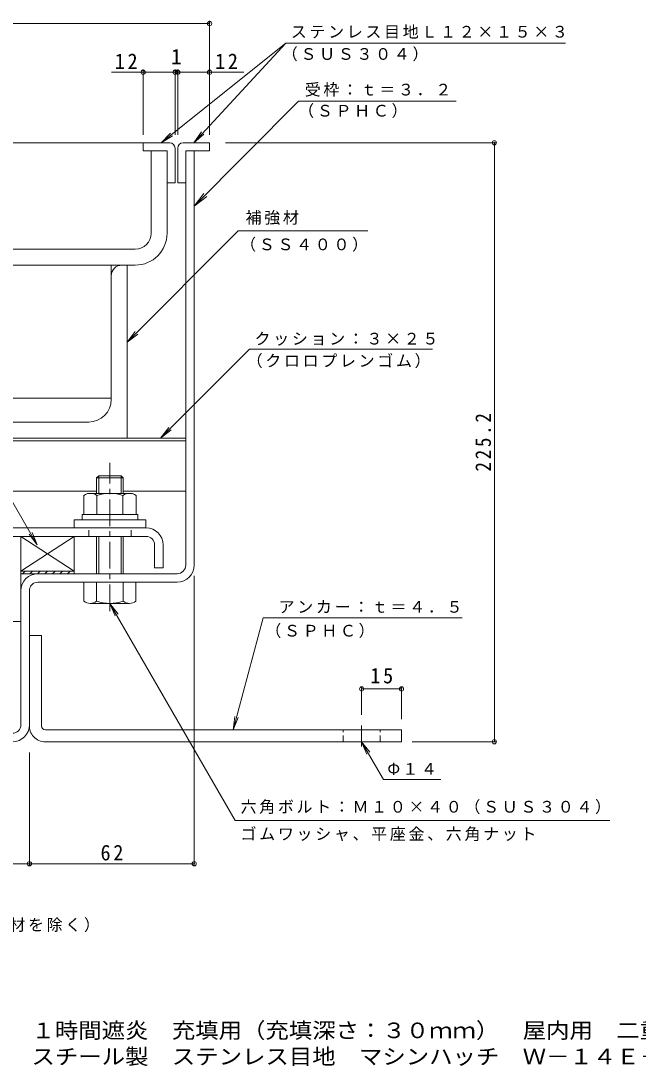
# Model space of a CAD drawing. Units: millimetres at full size. Extents: x -516 to 546, y -392 to 378.
# Drawn here: x -104 to 128.2, y -392.4 to 0.5 of the extents above; entities that cross this region are included whole.
import ezdxf
from ezdxf.enums import TextEntityAlignment as Align

# ---------------------------------------------------------------- set-up
doc = ezdxf.new("R2010")
doc.units = ezdxf.units.MM
doc.header["$LTSCALE"] = 2
doc.header["$PDMODE"] = 32
doc.header["$PDSIZE"] = 1.6
doc.linetypes.add('CHAIN1', pattern=[8, 5, -1, 1, -1])
doc.linetypes.add('DASHED1', pattern=[1.8, 1.2, -0.6])
for name, color, linetype, lineweight in [('D-1', 2, 'Continuous', 9), ('D-2', 3, 'Continuous', 9), ('D-3', 4, 'Continuous', 9), ('D-5', 7, 'Continuous', 9), ('D-6', 6, 'Continuous', 9), ('D-7', 5, 'Continuous', 5), ('D-8', 5, 'Continuous', 5), ('D-9', 134, 'Continuous', 5), ('D-A', 3, 'Continuous', 9), ('D-C', 5, 'Continuous', 5), ('D-D', 4, 'Continuous', 9), ('D-E', 3, 'Continuous', 9), ('D-F', 7, 'Continuous', 9), ('F-5_F-5ﾚｲﾔ', 7, 'Continuous', 9)]:
    doc.layers.add(name, color=color, linetype=linetype, lineweight=lineweight)
doc.styles.add('ＭＳ ゴシック', font='')
doc.styles.get('ＭＳ ゴシック').set_extended_font_data('MS Gothic')

msp = doc.modelspace()

# ---------------------------------------------------------------- linework, layer by layer
at = {"layer": 'D-1'}
for p, q in [((-42.021, -48.292), (-38.821, -48.292)), ((-42.021, -204.093), (-42.021, -48.292)), ((-38.821, -48.292), (-38.821, -204.093)), ((-45.221, -207.293), (-97.62, -207.293)), ((-75.52, -210.493), (-97.62, -210.493)), ((-65.52, -210.493), (-45.221, -210.493)), ((-104.02, -264.093), (-104.02, -213.693)), ((-100.82, -213.693), (-100.82, -264.093))]:
    msp.add_line(p, q, dxfattribs=at)
for centre, radius, start, end in [((-45.221, -204.093), 6.4, 270, 0), ((-45.221, -204.093), 3.2, 270, 0), ((-97.62, -213.693), 6.4, 90, 180), ((-97.62, -213.693), 3.2, 90, 180), ((-107.22, -264.093), 3.2, 270, 0), ((-107.22, -264.093), 6.4, 270, 0)]:
    msp.add_arc(centre, radius, start, end, dxfattribs=at)
at = {"layer": 'D-2'}
for p, q in [((-49.021, -48.292), (-55.021, -48.292)), ((-55.021, -79.292), (-55.021, -48.292)), ((-49.021, -48.292), (-49.021, -79.292)), ((-61.021, -85.292), (-399.172, -85.292)), ((-399.172, -91.292), (-61.021, -91.292))]:
    msp.add_line(p, q, dxfattribs=at)
for radius in [12, 6]:
    msp.add_arc((-61.021, -79.292), radius, 270, 0, dxfattribs=at)
at = {"layer": 'D-3'}
for p, q in [((-399.172, -45.292), (-48.021, -45.292)), ((-58.021, -45.292), (-58.021, -48.292)), ((-43.021, -45.292), (-33.021, -45.292)), ((-33.021, -45.292), (-33.021, -48.292)), ((-58.021, -48.292), (-49.021, -48.292)), ((-49.021, -48.292), (-49.021, -60.292)), ((-46.021, -47.292), (-46.021, -60.292)), ((-33.021, -48.292), (-42.021, -48.292)), ((-42.021, -48.292), (-42.021, -60.292)), ((-49.021, -60.292), (-46.021, -60.292))]:
    msp.add_line(p, q, dxfattribs=at)
msp.add_lwpolyline([(-45.021, -47.292), (-45.021, -60.292), (-42.021, -60.292)], dxfattribs=at)
for centre, start, end in [((-48.021, -47.292), 0, 90), ((-43.021, -47.292), 90, 180)]:
    msp.add_arc(centre, 2, start, end, dxfattribs=at)
at = {"layer": 'D-5'}
for p, q in [((-4.311, -7.812), (-51.239, -45.292)), ((-4.311, -7.812), (-39.015, -45.292)), ((-4.311, -7.812), (100.857, -7.812)), ((0.458, -29.683), (-38.821, -69.098)), ((0.458, -29.683), (59.726, -29.683)), ((-51.238, -45.291), (-47.772, -41.687)), ((-51.238, -45.291), (-46.958, -42.707)), ((-39.015, -45.292), (-36.126, -41.211)), ((-39.015, -45.292), (-35.168, -42.098)), ((-38.821, -69.098), (-35.177, -64.331)), ((-38.821, -69.098), (-34.067, -65.437)), ((26.479, -78.447), (-22.233, -78.447)), ((-64.021, -120.236), (-60.054, -117.192)), ((-18.013, -122.849), (50.894, -122.849)), ((-51.456, -156.292), (-47.489, -153.248)), ((-97.848, -196.447), (-99.761, -191.827)), ((-70.52, -218.493), (-68.607, -223.112)), ((-12.858, -223.892), (61.95, -223.892)), ((-24.139, -265.993), (-22.225, -261.373)), ((24.18, -270.493), (32.402, -284.735)), ((24.18, -270.493), (26.093, -275.112)), ((24.18, -270.493), (27.223, -274.459)), ((32.402, -284.735), (54.013, -284.735)), ((-23.398, -300.112), (117.576, -300.112))]:
    msp.add_line(p, q, dxfattribs=at)
for points in [[(-22.233, -78.447), (-64.021, -120.236), (-60.977, -116.269)], [(-18.013, -122.849), (-51.456, -156.292), (-48.412, -152.325)], [(-136.373, -129.72), (-97.848, -196.447), (-100.892, -192.48)], [(-23.398, -300.112), (-70.52, -218.493), (-67.477, -222.46)], [(-12.858, -223.892), (-24.139, -265.993), (-23.486, -261.035)]]:
    msp.add_lwpolyline(points, dxfattribs=at)
at = {"layer": 'D-6'}
for p, q in [((-42.021, -156.292), (-397.572, -156.292)), ((-42.021, -157.292), (-398.572, -157.292)), ((-193.571, -176.292), (-75.52, -176.292)), ((-65.52, -176.292), (-42.021, -176.292)), ((-84.02, -193.293), (-104.02, -206.293)), ((-104.02, -193.293), (-104.02, -206.293)), ((-84.02, -206.293), (-104.02, -206.293))]:
    msp.add_line(p, q, dxfattribs=at)
at = {"layer": 'D-6', "color": 134, "lineweight": 5}
msp.add_line((-104.02, -193.293), (-107.021, -193.293), dxfattribs=at)
msp.add_lwpolyline([(-104.02, -193.293), (-104.02, -225.293), (-107.021, -225.293)], dxfattribs=at)
at = {"layer": 'D-6'}
msp.add_lwpolyline([(-84.02, -206.293), (-84.02, -193.293), (-104.02, -193.293)], close=True, dxfattribs=at)
at = {"layer": 'D-7', "linetype": 'CHAIN1'}
msp.add_line((-70.52, -221.371), (-70.52, -165.641), dxfattribs=at)
at = {"layer": 'D-7'}
for p, q in [((-74.708, -170.493), (-75.52, -171.305)), ((-65.52, -171.305), (-75.52, -171.305)), ((-75.52, -177.093), (-75.52, -171.305)), ((-66.332, -170.493), (-74.708, -170.493)), ((-74.708, -177.093), (-74.708, -170.493)), ((-66.332, -170.493), (-65.52, -171.305)), ((-66.332, -177.093), (-66.332, -170.493)), ((-65.52, -171.305), (-65.52, -177.093)), ((-75.52, -207.293), (-75.52, -193.293)), ((-74.708, -207.293), (-74.708, -193.293)), ((-66.332, -207.293), (-66.332, -193.293)), ((-65.52, -193.293), (-65.52, -207.293)), ((-80.32, -217.598), (-80.32, -210.493)), ((-60.72, -210.493), (-80.32, -210.493)), ((-75.52, -217.598), (-75.52, -210.493)), ((-65.52, -210.493), (-65.52, -217.598)), ((-60.72, -217.598), (-60.72, -210.493)), ((-63.12, -218.493), (-77.92, -218.493))]:
    msp.add_line(p, q, dxfattribs=at)
at = {"layer": 'D-7', "color": 2, "lineweight": 9}
for p, q in [((-80.335, -177.852), (-79.02, -177.093)), ((-80.335, -177.852), (-80.335, -185.093)), ((-62.02, -177.093), (-79.02, -177.093)), ((-75.428, -177.852), (-75.428, -185.093)), ((-65.613, -177.852), (-65.613, -185.093))]:
    msp.add_line(p, q, dxfattribs=at)
at = {"layer": 'D-7', "color": 134}
for p, q in [((-84.02, -187.093), (-84.02, -190.093)), ((-84.02, -187.093), (-57.02, -187.093)), ((-57.02, -187.093), (-57.02, -190.093)), ((-84.02, -190.093), (-57.02, -190.093))]:
    msp.add_line(p, q, dxfattribs=at)
at = {"layer": 'D-7', "color": 6, "lineweight": 9}
for p, q in [((-81.02, -185.093), (-81.02, -187.093)), ((-81.02, -187.093), (-60.02, -187.093))]:
    msp.add_line(p, q, dxfattribs=at)
at = {"layer": 'D-7', "color": 2, "lineweight": 9}
msp.add_lwpolyline([(-62.02, -177.093), (-60.705, -177.852), (-60.705, -185.093), (-80.335, -185.093)], dxfattribs=at)
at = {"layer": 'D-7', "color": 6, "lineweight": 9}
msp.add_lwpolyline([(-81.02, -185.093), (-60.02, -185.093), (-60.02, -187.093)], dxfattribs=at)
at = {"layer": 'D-7', "color": 2, "lineweight": 9}
for centre, radius, start, end in [((-77.439, -182.869), 5.793, 94.38438, 120), ((-78.035, -181.932), 4.842, 57.42749, 88.18784), ((-70.52, -193.333), 16.241, 72.41188, 107.5881), ((-63.006, -181.932), 4.842, 91.81215, 122.57249), ((-63.602, -182.869), 5.793, 59.99998, 85.6156)]:
    msp.add_arc(centre, radius, start, end, dxfattribs=at)
at = {"layer": 'D-7'}
for centre, radius, start, end in [((-77.92, -214.827), 3.666, 229.1022, 310.89809), ((-70.52, -204.077), 14.416, 249.70546, 290.29454), ((-63.12, -214.827), 3.666, 229.10191, 310.8978)]:
    msp.add_arc(centre, radius, start, end, dxfattribs=at)
at = {"layer": 'D-8'}
for p, q in [((-399.172, -91.292), (-64.021, -91.292)), ((-64.021, -91.292), (-64.021, -156.292)), ((-64.021, -156.292), (-397.572, -156.292))]:
    msp.add_line(p, q, dxfattribs=at)
at = {"layer": 'D-9'}
for p, q in [((-66.021, -91.292), (-64.021, -91.292)), ((-64.021, -156.292), (-64.021, -91.292)), ((-70.021, -141.792), (-70.021, -95.292)), ((-78.521, -150.292), (-125.021, -150.292)), ((-129.021, -156.292), (-64.021, -156.292))]:
    msp.add_line(p, q, dxfattribs=at)
for centre, radius, start, end in [((-66.021, -95.292), 4, 90, 180), ((-78.521, -141.792), 8.5, 270, 0)]:
    msp.add_arc(centre, radius, start, end, dxfattribs=at)
at = {"layer": 'D-A'}
for p, q in [((-56.92, -190.093), (-399.172, -190.093)), ((-56.92, -193.293), (-399.172, -193.293)), ((-53.72, -196.493), (-53.72, -205.093)), ((-50.52, -196.493), (-50.52, -205.093)), ((-53.72, -205.093), (-50.52, -205.093))]:
    msp.add_line(p, q, dxfattribs=at)
at = {"layer": 'D-A', "linetype": 'DASHED1'}
for p, q in [((-78.521, -193.293), (-78.521, -190.093)), ((-62.52, -193.293), (-62.52, -190.093))]:
    msp.add_line(p, q, dxfattribs=at)
at = {"layer": 'D-A'}
for radius in [6.4, 3.2]:
    msp.add_arc((-56.92, -196.493), radius, 0, 90, dxfattribs=at)
at = {"layer": 'D-C', "color": 7, "lineweight": 9}
for p, q in [((-103.45, -207.293), (-102.45, -206.293)), ((-100.622, -207.293), (-99.622, -206.293)), ((-97.794, -207.293), (-96.794, -206.293)), ((-94.965, -207.293), (-93.965, -206.293)), ((-92.137, -207.293), (-91.137, -206.293)), ((-89.308, -207.293), (-88.308, -206.293)), ((-86.48, -207.293), (-85.48, -206.293))]:
    msp.add_line(p, q, dxfattribs=at)
msp.add_lwpolyline([(-84.02, -206.293), (-84.02, -207.293), (-104.02, -207.293), (-104.02, -206.293)], close=True, dxfattribs=at)
at = {"layer": 'D-D'}
for p, q in [((-70.021, -91.292), (-202.521, -91.292)), ((-70.021, -141.292), (-70.021, -91.292))]:
    msp.add_line(p, q, dxfattribs=at)
msp.add_lwpolyline([(-202.521, -91.292), (-202.521, -141.292), (-70.021, -141.292)], dxfattribs=at)
at = {"layer": 'D-E'}
for p, q in [((-100.82, -230.492), (-100.82, -264.093)), ((-100.82, -230.492), (-96.32, -230.492)), ((-96.32, -264.493), (-96.32, -230.492)), ((-94.82, -265.993), (39.18, -265.993)), ((39.18, -265.993), (39.18, -270.493)), ((39.18, -270.493), (-94.82, -270.493))]:
    msp.add_line(p, q, dxfattribs=at)
at = {"layer": 'D-E', "linetype": 'DASHED1'}
for p, q in [((17.18, -270.493), (17.18, -265.993)), ((31.18, -270.493), (31.18, -265.993))]:
    msp.add_line(p, q, dxfattribs=at)
at = {"layer": 'D-E', "linetype": 'CHAIN1'}
msp.add_line((24.18, -272.239), (24.18, -264.35), dxfattribs=at)
at = {"layer": 'D-E'}
for radius, start in [(6, 176.17647), (1.5, 180.00027)]:
    msp.add_arc((-94.82, -264.493), radius, start, 270, dxfattribs=at)
at = {"layer": 'D-F'}
for p, q in [((-33.021, -42.292), (-33.021, 0.545)), ((-33.021, -0.455), (-399.172, -0.455)), ((-69.934, -18.767), (-46.021, -18.767)), ((-58.021, -42.292), (-58.021, -17.767)), ((-46.021, -42.292), (-46.021, -17.767)), ((-46.021, -18.767), (-45.021, -18.767)), ((-45.021, -42.292), (-45.021, -17.767)), ((-45.021, -18.767), (-20.151, -18.767)), ((74.705, -45.292), (-27.02, -45.292)), ((74.105, -270.493), (74.105, -45.292)), ((-38.821, -316.986), (-38.821, -208.093)), ((24.18, -250.031), (24.18, -260.35)), ((24.18, -250.631), (39.18, -250.631)), ((39.18, -250.031), (39.18, -261.993)), ((74.705, -270.493), (43.18, -270.493)), ((-100.807, -316.986), (-100.807, -274.493)), ((-154.021, -316.386), (-100.807, -316.386)), ((-100.807, -316.386), (-38.821, -316.386))]:
    msp.add_line(p, q, dxfattribs=at)
for p in [(-33.021, -0.455), (-58.021, -18.767), (-46.021, -18.767), (-45.021, -18.767), (-33.021, -18.767), (74.105, -45.292), (24.18, -250.631), (39.18, -250.631), (74.105, -270.493), (-100.807, -316.386), (-38.821, -316.386)]:
    msp.add_point(p, dxfattribs=at)

# ---------------------------------------------------------------- texts
at = {"layer": 'D-5', "char_height": 4.399, "attachment_point": 7, "style": 'ＭＳ ゴシック'}
for s, insert in [('\\T1.17;ステンレス目地Ｌ１２×１５×３', (-2.473, -6.178)), ('\\T1.17;（ＳＵＳ３０４）', (-5.84, -14.666)), ('\\T1.17;受枠：ｔ＝３．２', (2.758, -27.972)), ('\\T1.17;（ＳＰＨＣ）', (0.326, -36.001)), ('\\T1.17;補強材', (-19.481, -76.152)), ('\\T1.17;（ＳＳ４００）', (-21.521, -86.257)), ('\\T1.17;クッション：３×２５', (-16.103, -121.584)), ('\\T1.17;（クロロプレンゴム）', (-19.066, -130.004)), ('\\T1.17;アンカー：ｔ＝４．５', (-7.05, -222.188)), ('\\T1.17;（ＳＰＨＣ）', (-12.046, -231.508)), ('\\T1.17;Φ１４', (33.863, -283.031)), ('\\T1.17;六角ボルト：Ｍ１０×４０（ＳＵＳ３０４）', (-21.369, -297.708)), ('\\T1.17;ゴムワッシャ、平座金、六角ナット', (-21.369, -307.873)), ('\\T1.17;表面処理：下塗り＋焼付塗装（但し目地、把手、パッキン、クッション材を除く）', (-333.02, -342.079))]:
    msp.add_mtext(s, dxfattribs=dict(at, insert=insert))
at = {"layer": 'D-F', "color": 2, "style": 'ＭＳ ゴシック'}
msp.add_text('1', height=5.865, dxfattribs=at).set_placement((-47.521, -17.567), align=Align.BOTTOM_LEFT)
at = {"layer": 'D-F', "color": 2, "char_height": 5.865, "attachment_point": 7, "style": 'ＭＳ ゴシック'}
for s, insert in [('\\T1.27;\\W0.95;12', (-68.714, -17.567)), ('\\T1.27;\\W0.95;12', (-30.966, -17.567)), ('\\T1.27;\\W0.95;15', (27.43, -248.631)), ('\\T1.27;\\W0.95;62', (-74.064, -315.186))]:
    msp.add_mtext(s, dxfattribs=dict(at, insert=insert))
at = {"layer": 'D-F', "color": 2, "insert": (72.905, -168.892), "char_height": 5.865, "attachment_point": 7, "rotation": 90, "style": 'ＭＳ ゴシック'}
msp.add_mtext('\\T1.28;\\W0.9;225.2', dxfattribs=at)
at = {"layer": 'F-5_F-5ﾚｲﾔ', "color": 2, "style": 'ＭＳ ゴシック', "width": 1.1}
for s, p in [('１時間遮炎\u3000充填用（充填深さ：３０ｍｍ）\u3000屋内用\u3000二重蓋\u3000密閉形（防水・防臭形）', (-100.021, -383.701)), ('スチール製\u3000ステンレス目地\u3000マシンハッチ\u3000Ｗ－１４Ｅ－７００－Ｌ', (-100.021, -393.542))]:
    msp.add_text(s, height=5.865, dxfattribs=at).set_placement(p, align=Align.BOTTOM_LEFT)

doc.saveas('drawing.dxf')
